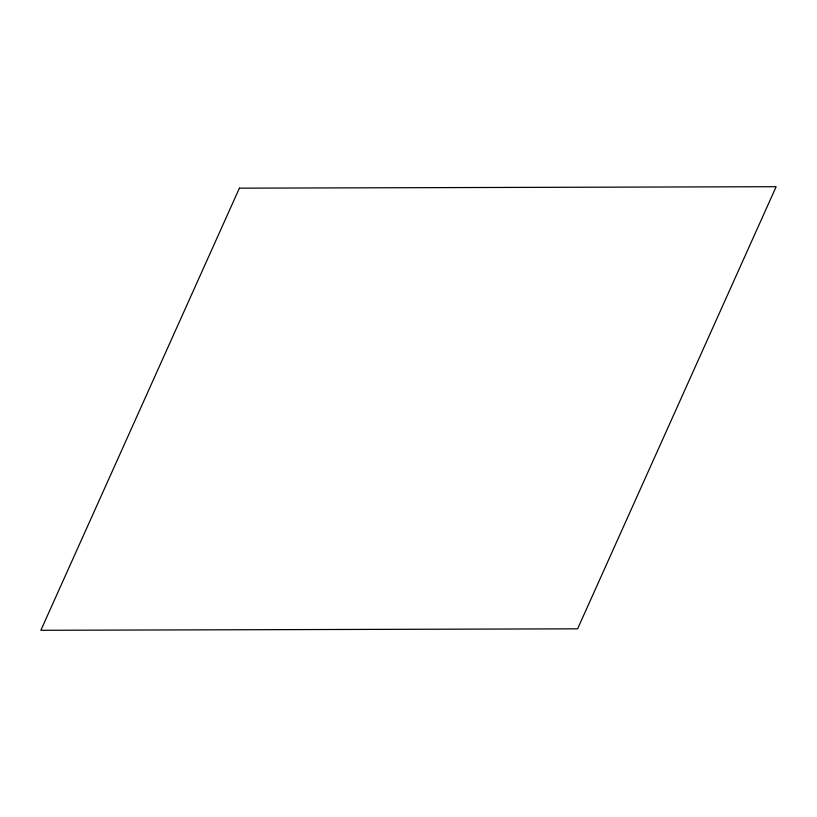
<?xml version="1.0" encoding="UTF-8"?>
<svg xmlns="http://www.w3.org/2000/svg" width="817" height="817" viewBox="0 0 817 817"><rect width="100%" height="100%" fill="white"/><g stroke="black" fill="none" stroke-linecap="round" stroke-linejoin="round"><path stroke-width="1.23" d="M239.401 188.165L40.85 630.295L577.599 628.835L776.15 186.705L239.401 188.165"/></g></svg>
